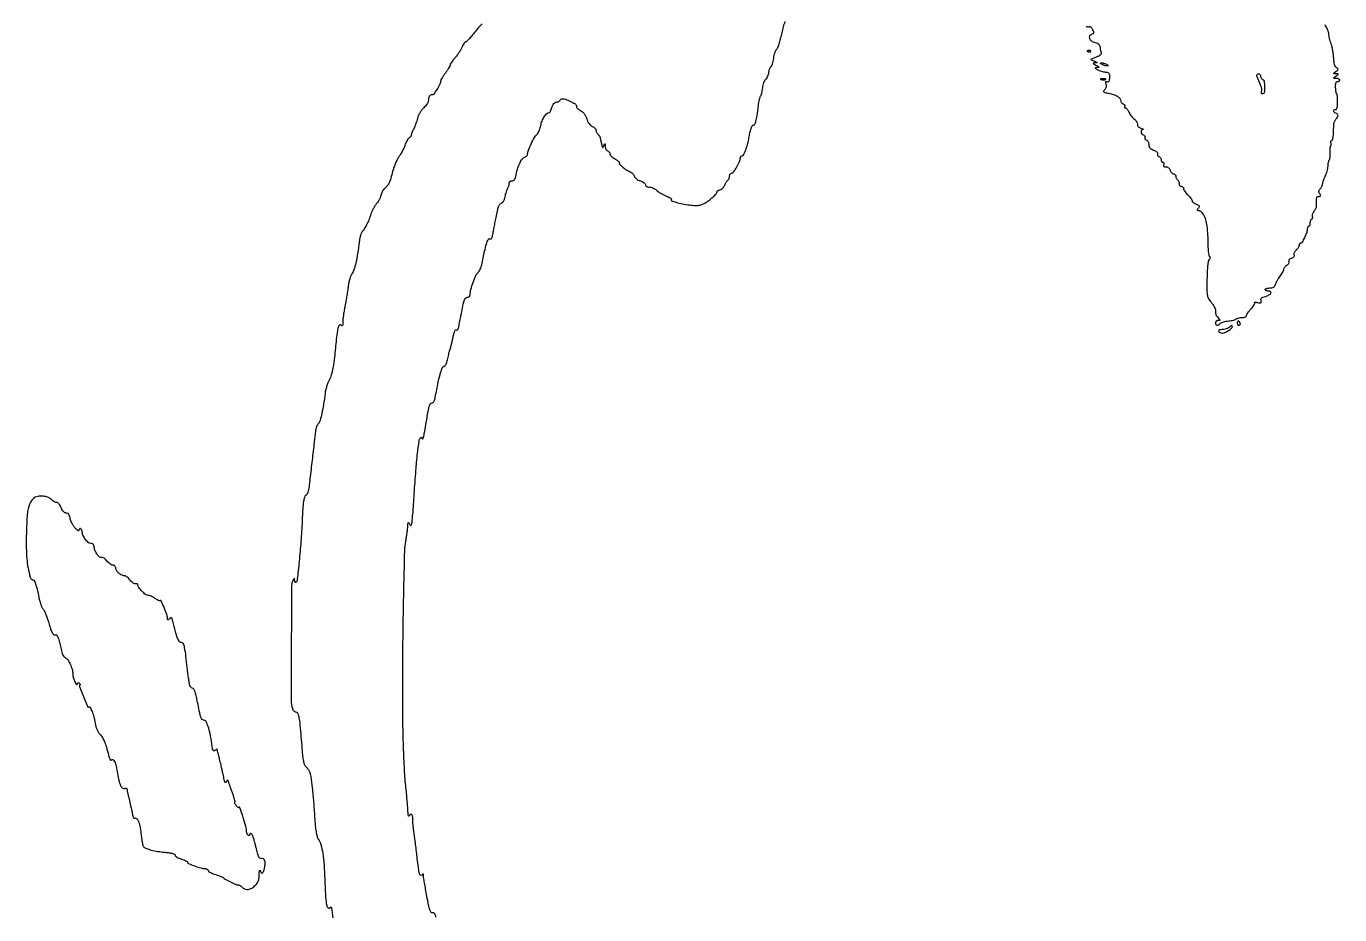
# Model space of a CAD drawing. Extents: x 489 to 2056, y 115 to 2226.
# Drawn here: x 489 to 1335, y 1081 to 1654 of the extents above; entities that cross this region are included whole.
import ezdxf

# ---------------------------------------------------------------- set-up
doc = ezdxf.new("R2010")
doc.units = 0

msp = doc.modelspace()

# ---------------------------------------------------------------- linework, layer by layer
for points in [[(782.737415, 1655.234587, 0.016945), (780.373925, 1652.733253, 0.015321), (778.101494, 1649.994138, -0.008479), (775.982821, 1647.368063, -0.013855), (774.089102, 1645.224228, -0.007484), (772.466648, 1643.538267, -0.349018), (772.023168, 1643.485681, 0.364275), (771.66245, 1643.432972, 0.030792), (771.037691, 1642.637001, 0.029606), (770.331515, 1641.471396, 0.017502), (769.622993, 1640.006558, -0.02656), (768.751117, 1638.284259, -0.015733), (767.541042, 1636.324623, -0.01572), (766.206725, 1634.440044, -0.025964), (764.951319, 1632.947887, 0.017674), (763.82133, 1631.649113, 0.021818), (762.86695, 1630.359331, 0.020856), (762.171077, 1629.228669, 0.128196), (762, 1628.572384, -0.115996), (761.837984, 1627.883413, -0.015499), (761.126922, 1626.559619, -0.017241), (760.165906, 1625.02128, -0.013717), (759.02782, 1623.428139, 0.009684), (757.887402, 1621.858656, 0.013036), (756.920546, 1620.392316, 0.010116), (756.177904, 1619.143884, 0.121891), (756.02782, 1618.609531, -0.106744), (755.48165, 1616.414927, -0.023252), (753.590944, 1612.97931, -0.016684), (751.444142, 1609.723613, -0.342772), (750.389171, 1609.404155, 0.230779), (749.498464, 1609.32628, 0.127501), (748.715782, 1608.529283, 0.082534), (748.17782, 1607.091383, 0.048366), (748, 1605.257412, -0.119991), (747.810289, 1604.478274, -0.032397), (747.149283, 1603.381656, -0.030854), (746.21238, 1602.196432, -0.027677), (745.103943, 1601.089199, 0.048453), (743.912968, 1599.796468, 0.027829), (742.729578, 1598.036577, 0.027581), (741.727806, 1596.117903, 0.040881), (741.0878, 1594.333191, -0.013401), (740.551074, 1592.530667, -0.009789), (739.862666, 1590.558133, -0.009903), (739.136143, 1588.713302, -0.021449), (738.490018, 1587.333191, 0.014802), (737.923901, 1586.16467, 0.016094), (737.444585, 1584.99649, 0.015743), (737.099303, 1583.974106, 0.072331), (737.006161, 1583.356989, -0.097541), (736.910369, 1582.884083, -0.066449), (736.633574, 1582.408432, -0.063685), (736.22613, 1582.002232, -0.072693), (735.746432, 1581.732939, 0.139307), (735.177802, 1581.306697, 0.028474), (734.467605, 1580.254645, 0.027957), (733.758141, 1578.895074, 0.02308), (733.153305, 1577.37595, -0.0243), (732.442978, 1575.604452, -0.012611), (731.395155, 1573.46356, -0.01251), (730.205679, 1571.313902, -0.018586), (729.049197, 1569.5, 0.033038), (727.897639, 1567.573237, 0.017662), (726.72236, 1565.059375, 0.017512), (725.699235, 1562.397759, 0.026072), (725.010178, 1560, -0.013876), (723.892124, 1555.718895, -0.039079), (722.799115, 1552.826688, -0.055799), (721.54974, 1550.793131, -0.072811), (719.973476, 1549.285875, 0.074949), (719.276419, 1548.613636, 0.036493), (718.596251, 1547.577625, 0.035158), (718.032686, 1546.373391, 0.042533), (717.685099, 1545.175497, -0.046451), (717.291845, 1543.858784, -0.023391), (716.568637, 1542.281193, -0.023006), (715.662318, 1540.707829, -0.031542), (714.697792, 1539.389622, 0.03276), (713.682648, 1537.99513, 0.018107), (712.621519, 1536.173827, 0.01799), (711.675673, 1534.242259, 0.027507), (711.011155, 1532.5, -0.017493), (709.747428, 1528.976464, -0.020287), (708.295057, 1525.723448, -0.0218), (706.810061, 1523.031312, -0.059503), (705.467737, 1521.32488, 0.104281), (704.935402, 1520.50807, 0.021644), (704.382787, 1518.876064, 0.021859), (703.897612, 1516.889165, 0.019096), (703.561787, 1514.775983, -0.009143), (702.520286, 1507.260266, -0.016991), (701.358396, 1501.217619, -0.019158), (700.130138, 1496.642001, -0.087188), (698.875018, 1494.198427, 0.066968), (698.157797, 1492.930233, 0.021908), (697.445785, 1490.899028, 0.021385), (696.844242, 1488.548878, 0.022591), (696.458556, 1486.198427, -0.007669), (696.101963, 1483.529123, -0.003861), (695.574418, 1480.171896, -0.003833), (694.9756, 1476.709377, -0.005677), (694.393043, 1473.684624, 0.009055), (693.858606, 1470.805088, 0.008017), (693.404708, 1467.788906, 0.008076), (693.083369, 1465.059237, 0.024223), (692.984687, 1463.184624, -0.013725), (692.934611, 1461.600716, -0.075264), (692.757323, 1460.766063, -0.371464), (692.46718, 1460.607588, -0.201304), (692.109687, 1460.856763, 0.334731), (691.12122, 1461.228822, 0.235786), (690.215699, 1460.386708, 0.053763), (689.443405, 1457.376331, 0.01144), (688.79062, 1452, -0.003572), (687.571271, 1440.440159, -0.015144), (686.583032, 1433.553273, -0.025294), (685.538412, 1428.955014, -0.055726), (684.186119, 1425.620713, 0.030743), (683.34031, 1423.801343, 0.017765), (682.539275, 1421.523633, 0.017709), (681.895473, 1419.172122, 0.028254), (681.532076, 1417.120713, -0.008877), (680.551512, 1409.98637, -0.015941), (679.457316, 1404.178627, -0.016209), (678.325454, 1399.755387, -0.109094), (677.245742, 1397.780201, 0.061181), (676.641947, 1396.888822, 0.027983), (676.071593, 1395.602034, 0.027202), (675.615329, 1394.162198, 0.033686), (675.356502, 1392.780201, 0.000721), (674.555853, 1385.930032, 0.000153), (673.180852, 1373.984855, 0.000121), (671.806017, 1361.983201, 0.001249), (671.251629, 1357.023438, -0.029341), (670.943505, 1355.200934, -0.032986), (670.431696, 1353.498864, -0.035492), (669.80092, 1352.119851, -0.11058), (669.131287, 1351.356697, 0.167018), (668.251535, 1350.096628, 0.034192), (667.676652, 1347.401614, 0.019787), (667.21911, 1342.941897, 0.003811), (666.772323, 1334.83326, -0.006511), (665.974447, 1321.649219, -0.007051), (664.849557, 1308.836337, -0.002483), (663.599607, 1297.159331, -0.171638), (662.75, 1295.407525, -0.213594), (662.465106, 1295.300809, -0.23477), (662.21138, 1295.447315, -0.104714), (662.033052, 1295.897322, -0.038209), (661.969591, 1296.583333, 0.00571), (661.935045, 1297.84917, 0.3929), (661.796, 1297.987646, 0.272331), (661.589682, 1297.875694, 0.003905), (660.848355, 1296.622153, 0.130666), (659.98117, 1293.444231, 0.000516), (659.774964, 1255.955151, 0.000825), (659.671671, 1219.300398, 0.077278), (660.479494, 1214.064609, 0.058134), (660.835348, 1213.275119, 0.061783), (661.35752, 1212.606479, 0.069259), (661.959032, 1212.152918, 0.127632), (662.548336, 1212, -0.314428), (663.848115, 1211.092952, -0.046644), (664.713432, 1207.827214, -0.0192), (665.526677, 1201.478454, -0.002052), (666.787104, 1186.668574, 0.009654), (667.200933, 1182.548465, 0.026099), (667.702674, 1179.653304, 0.0356), (668.304518, 1177.672376, 0.141436), (669.063086, 1176.668574, -0.045507), (669.719735, 1176.076651, -0.02603), (670.403047, 1175.255768, -0.02582), (671.009386, 1174.351196, -0.03866), (671.432814, 1173.5, -0.060787), (672.278851, 1170.356401, -0.006775), (673.227425, 1162.981949, -0.007999), (674.114539, 1153.99374, -0.005867), (674.821734, 1144, 0.00768), (675.223041, 1138.606673, 0.018575), (675.728331, 1134.642414, 0.024203), (676.348595, 1131.765085, 0.079958), (677.137454, 1130, -0.076301), (678.832956, 1126.279139, -0.030933), (680.016224, 1120.818991, -0.021645), (680.850197, 1113.147095, -0.007611), (681.401362, 1102.082869, 0.007171), (681.873293, 1092.438159, 0.038036), (682.606483, 1087.207651, 0.191646), (683.670197, 1085.632637, 0.427314), (684.93985, 1085.902676, -0.70462), (685.713823, 1085.737371, -0.010493), (686.449229, 1079.184213, -0.012219)], [(752.894676, 1079.733794, 0.037775), (752.304051, 1081.729742, 0.207586), (751.639903, 1082.411147, 0.191094), (750.657789, 1082.422176, -0.36271), (749.8508, 1082.698137, -0.056849), (749.091876, 1084.345026, -0.027676), (748.251847, 1087.466255, -0.005378), (747.110762, 1093.189034, -0.002416), (746.290237, 1097.667037, -0.003169), (745.586584, 1101.764904, -0.002326), (745.034926, 1105.203775, -0.029893), (744.911881, 1106.5, 0.022932), (744.854972, 1107.203409, 0.132465), (744.714438, 1107.545312, 0.460457), (744.534508, 1107.555108, 0.094939), (744.337719, 1107.25, -0.259631), (743.463178, 1106.543915, -0.36318), (742.635692, 1107.023828, -0.050995), (741.864535, 1110.087321, -0.008059), (741.067729, 1116.25, 0.001627), (740.554614, 1120.664372, 0.001271), (739.9696, 1125.455022, 0.001285), (739.402059, 1129.913082, 0.003137), (738.955043, 1133.192629, -0.005643), (738.589439, 1135.979175, -0.005383), (738.280544, 1138.8174, -0.005345), (738.061522, 1141.329957, -0.019068), (738, 1142.942629, 0.04881), (737.812462, 1144.859172, 0.181342), (737.184993, 1145.873771, 0.369932), (736.400133, 1145.834104, 0.107444), (735.662281, 1144.75, -0.422344), (735.455872, 1144.665629, -0.218591), (735.250664, 1144.895313, -0.046367), (735.075517, 1145.733078, -0.014902), (734.96932, 1147, 0.00386), (734.753046, 1150.509583, 0.003462), (734.475509, 1154.145298, 0.003053), (734.113933, 1158.187324, 0.001876), (733.641185, 1162.94332, -0.011675), (732.71045, 1174.629083, -0.005779), (732.047345, 1189.496003, -0.005045), (731.645392, 1207.024844, -0.003419), (731.525529, 1227, -0.002709), (731.70725, 1256.054573, -0.002278), (732.206772, 1286.831898, -0.000891), (732.861945, 1315.859021, -0.041408), (733.495227, 1321.748386, 0.007939), (733.964884, 1324.420108, 0.007024), (734.370638, 1327.216641, 0.007137), (734.690518, 1329.967453, 0.009229), (734.901292, 1332.5, -0.013476), (734.998848, 1333.562898, -0.252747), (735.185715, 1333.828224, -0.361002), (735.450687, 1333.765955, -0.0208), (735.961518, 1333.028025, 0.015971), (736.517525, 1332.208028, 0.240219), (736.815603, 1332.05605, 0.299976), (737.068133, 1332.222538, 0.022669), (737.371069, 1333.028025, 0.056608), (737.595163, 1334.126178, 0.001341), (738.043452, 1339.355107, 0.002936), (738.517044, 1345.495922, 0.001988), (738.987875, 1352.5, -0.003612), (740.035009, 1367.355615, -0.008772), (741.079024, 1378.295957, -0.005843), (742.108903, 1386.533966, -0.16295), (743.056096, 1388.45, -0.05823), (743.456142, 1388.768431, -0.247809), (743.751115, 1388.789151, -0.238434), (743.942616, 1388.555683, -0.054764), (744, 1388.033333, 0.394725), (744.297222, 1387.715501, 0.357147), (744.673354, 1387.983493, 0.02035), (745.43537, 1391.313093, 0.004635), (746.442971, 1397.011125, -0.002007), (747.944491, 1405.770454, -0.026132), (748.684927, 1408.990223, -0.088915), (749.415603, 1410.481272, -0.238838), (750.439597, 1411, 0.171156), (751.012469, 1411.202019, 0.072367), (751.57486, 1411.807813, 0.059743), (752.043221, 1412.697789, 0.046768), (752.336271, 1413.75, -0.005612), (754.123917, 1423.076271, -0.017705), (755.612381, 1429.265452, -0.019516), (756.941019, 1433.406851, -0.23256), (758.121434, 1434.538542, 0.136211), (758.834911, 1435.00404, 0.055776), (759.503801, 1435.960021, 0.047189), (760.060779, 1437.260064, 0.03463), (760.435727, 1438.784095, -0.009235), (760.745302, 1440.389716, -0.006958), (761.14259, 1442.142828, -0.007039), (761.562334, 1443.78088, -0.016095), (761.9356, 1445, 0.01736), (762.343236, 1446.343512, 0.004708), (762.89397, 1448.496305, 0.004758), (763.473051, 1450.952675, 0.004925), (763.9984, 1453.391677, -0.012629), (764.553772, 1455.789938, -0.038796), (765.094115, 1457.365552, -0.100117), (765.578627, 1458.062492, -0.477195), (765.994099, 1458.009549, 0.410227), (766.654546, 1457.848879, 0.186717), (767.255852, 1458.62099, 0.025428), (767.969053, 1461.514811, 0.001771), (769.529403, 1469.75, -0.006341), (770.532298, 1474.790735, -0.040416), (771.277212, 1477.28824, -0.097569), (772.077929, 1478.550843, -0.205601), (773.124058, 1479, 0.082114), (773.904692, 1479.129072, 0.115543), (774.501223, 1479.501229, 0.115179), (774.871677, 1480.100604, 0.081241), (775, 1480.885165, -0.066326), (775.419009, 1484.03, -0.019967), (776.870315, 1488.642444, -0.017653), (778.634991, 1493.059685, -0.110967), (780.068826, 1495, 0.071014), (780.782975, 1495.821435, 0.030703), (781.495269, 1497.0875, 0.02961), (782.099647, 1498.549987, 0.034615), (782.490779, 1500, -0.00419), (784.273328, 1508.675379, -0.020802), (785.517699, 1513.495814, -0.034301), (786.55604, 1516.231132, -0.39531), (787.529179, 1516.627177, 0.166896), (788.126132, 1516.605878, 0.142934), (788.65496, 1516.95161, 0.090626), (789.08609, 1517.692396, 0.03815), (789.394646, 1518.807065, 0.000738), (789.698133, 1520.365662, 0.000127), (790.267967, 1523.319358, 0.000139), (790.935004, 1526.786802, 0.000124), (791.625522, 1530.386495, -0.008576), (792.541455, 1534.760344, -0.032425), (793.336526, 1537.440241, -0.054551), (794.140715, 1539.054336, -0.188122), (795.069931, 1539.728538, 0.130881), (795.833941, 1540.161993, 0.065053), (796.525588, 1541.044881, 0.052794), (797.096263, 1542.292109, 0.03456), (797.494736, 1543.823634, -0.01693), (797.838294, 1545.36503, -0.013867), (798.306259, 1546.986972, -0.014096), (798.820376, 1548.455214, -0.03551), (799.298564, 1549.48159, 0.031938), (799.708906, 1550.346171, 0.029976), (800.015795, 1551.27428, 0.03133), (800.186445, 1552.130315, 0.083776), (800.165968, 1552.75, -0.160484), (800.222379, 1553.225595, -0.124096), (800.55387, 1553.632813, -0.096198), (801.123292, 1553.907044, -0.064341), (801.842664, 1554, 0.098757), (802.726487, 1554.176288, 0.112036), (803.430186, 1554.675373, 0.090144), (803.953956, 1555.527831, 0.04483), (804.307454, 1556.75, -0.023744), (805.466686, 1561.498703, -0.037631), (806.949545, 1565.412839, -0.044413), (808.58177, 1568.223453, -0.176839), (810.194403, 1569.340587, 0.077879), (810.884412, 1569.641489, 0.072237), (811.469606, 1570.145387, 0.075827), (811.864146, 1570.768692, 0.103606), (812, 1571.417279, -0.095327), (812.446465, 1573.737762, -0.015924), (814.271613, 1577.91416, -0.017288), (816.384811, 1581.988921, -0.070428), (818.077614, 1584.199046, 0.067832), (818.788153, 1585.11686, 0.028439), (819.492426, 1586.515527, 0.027493), (820.086248, 1588.1192, 0.032039), (820.465513, 1589.699046, -0.053681), (821.27362, 1592.521979, -0.045576), (822.698478, 1595.277981, -0.04721), (824.34448, 1597.387509, -0.206318), (825.765632, 1598, 0.226476), (826.189459, 1598.202352, 0.039291), (826.705682, 1598.954688, 0.035976), (827.214329, 1600.005212, 0.025217), (827.638713, 1601.25, -0.038779), (828.186107, 1602.723614, -0.072379), (828.879881, 1603.787886, -0.088114), (829.740817, 1604.47393, -0.0887), (830.783373, 1604.819551, 0.038942), (831.631923, 1605.010211, 0.053703), (832.348866, 1605.318553, 0.066403), (832.841205, 1605.689795, 0.200656), (833, 1606.069551, -0.300685), (833.446361, 1606.744684, -0.111755), (834.621004, 1606.958276, -0.068067), (836.341131, 1606.64768, -0.040598), (838.263569, 1605.844574, 0.002136), (839.229634, 1605.350684, 0.001664), (840.283673, 1604.821884, 0.001682), (841.269082, 1604.335742, 0.004091), (842, 1603.985588, -0.068287), (842.573577, 1603.613935, -0.058809), (843.059375, 1603.084046, -0.061408), (843.388865, 1602.483591, -0.095087), (843.5, 1601.904488, 0.143974), (843.681122, 1601.288519, 0.051795), (844.258244, 1600.568184, 0.046068), (845.093574, 1599.864932, 0.04021), (846.081257, 1599.289785, -0.070929), (847.247789, 1598.511155, -0.04914), (848.321601, 1597.340821, -0.044599), (849.243721, 1595.853793, -0.036807), (849.957295, 1594.129399, 0.036475), (850.64798, 1592.457174, 0.042011), (851.5478, 1590.984846, 0.046405), (852.569865, 1589.831907, 0.081486), (853.626037, 1589.124527, -0.042734), (854.534322, 1588.612956, -0.048322), (855.302648, 1587.97244, -0.054493), (855.8316, 1587.305366, -0.141316), (856, 1586.721439, 0.07476), (856.089683, 1586.124989, 0.038516), (856.367188, 1585.420985, 0.037205), (856.771601, 1584.725748, 0.046076), (857.25, 1584.15, -0.021326), (857.736569, 1583.620055, -0.022755), (858.165211, 1583.061563, -0.023084), (858.487617, 1582.550667, -0.090372), (858.610294, 1582.2, 0.013848), (858.69245, 1581.758481, 0.001332), (858.924759, 1580.69125, 0.001694), (859.209463, 1579.420377, 0.001337), (859.525932, 1578.046808, 0.00745), (860.006844, 1576.115298, 0.138142), (860.323758, 1575.578686, 0.485916), (860.651921, 1575.625551, 0.037874), (861.095353, 1576.546808, -0.004492), (861.588983, 1577.776001, -0.409505), (861.752198, 1577.845506, -0.296069), (861.874786, 1577.673918, -0.003464), (861.929715, 1576.218615, 0.059803), (862.068288, 1575.303358, 0.058274), (862.419979, 1574.438304, 0.063346), (862.920778, 1573.750119, 0.112669), (863.5, 1573.361626, -0.071342), (864.073448, 1573.041728, -0.063659), (864.559375, 1572.562517, -0.066843), (864.888222, 1572.003476, -0.099889), (865, 1571.449547, 0.153021), (865.19828, 1570.816833, 0.040083), (865.88125, 1569.985095, 0.036872), (866.851707, 1569.117548, 0.030557), (868, 1568.340929, -0.018053), (869.149055, 1567.604961, -0.025002), (870.11875, 1566.858937, -0.023293), (870.836262, 1566.18737, -0.195403), (871, 1565.784392, 0.181847), (871.427657, 1564.647407, 0.033338), (873.04402, 1563.033563, 0.034637), (875.146172, 1561.439739, 0.039337), (877.363633, 1560.225913, -0.044773), (878.486177, 1559.595511, -0.040945), (879.515203, 1558.758222, -0.043434), (880.309315, 1557.851191, -0.09441), (880.705371, 1557.018663, 0.114015), (881.140423, 1556.188744, 0.049209), (882.048519, 1555.321173, 0.044673), (883.253655, 1554.54027, 0.041747), (884.605452, 1553.965198, -0.035398), (885.904808, 1553.431787, -0.045681), (887.002852, 1552.75614, -0.052946), (887.766329, 1552.046742, -0.181016), (888, 1551.422448, 0.155903), (888.183027, 1550.849725, 0.109147), (888.689383, 1550.392245, 0.081609), (889.486033, 1550.097429, 0.047933), (890.5, 1550, -0.065915), (891.604059, 1549.853817, -0.039103), (892.85709, 1549.408535, -0.038464), (894.059134, 1548.757305, -0.053051), (895.013498, 1547.986502, 0.043106), (896.066856, 1547.100638, 0.018159), (897.618752, 1546.091038, 0.017807), (899.365221, 1545.125923, 0.02216), (901.054985, 1544.361323, -0.015771), (902.5604, 1543.703173, -0.028796), (903.735799, 1543.059119, -0.032657), (904.509942, 1542.501609, -0.442612), (904.524835, 1542.191501, 0.521977), (904.678914, 1541.328861, 0.031794), (907.571564, 1540.212455, 0.028664), (911.667162, 1539.177781, 0.020867), (916.314129, 1538.483002, 0.013152), (919.86258, 1538.197156, 0.042971), (922.214782, 1538.272006, 0.057673), (924.125492, 1538.725271, 0.041356), (926.12168, 1539.642705, 0.034698), (928.711609, 1541.350062, 0.025255), (931.345034, 1543.580361, 0.020225), (933.523648, 1545.795219, 0.186287), (934, 1547.029391, -0.202473), (934.134781, 1547.348583, -0.051996), (934.583963, 1547.702852, -0.044448), (935.226827, 1548.033518, -0.032626), (935.98796, 1548.2866, 0.087344), (936.818666, 1548.667604, 0.048727), (937.671124, 1549.38802, 0.046646), (938.415541, 1550.311312, 0.055558), (938.926276, 1551.306092, -0.025474), (939.368182, 1552.3111, -0.025604), (939.909336, 1553.264201, -0.026456), (940.465754, 1554.042794, -0.086171), (940.938317, 1554.461878, 0.10655), (941.345332, 1554.853301, 0.051186), (941.688131, 1555.495452, 0.047479), (941.921307, 1556.267886, 0.049612), (942, 1557.059017, -0.074394), (942.110959, 1557.800646, -0.088429), (942.433283, 1558.429836, -0.100649), (942.91251, 1558.850446, -0.130668), (943.475007, 1559, 0.252474), (944.671945, 1559.645541, 0.01747), (946.734175, 1563.03467, 0.023001), (948.521301, 1566.590633, 0.105314), (949, 1568.838147, -0.12278), (949.100026, 1569.239343, -0.064569), (949.399453, 1569.660868, -0.058215), (949.839806, 1570.037763, -0.056359), (950.359839, 1570.307842, 0.199509), (951.293258, 1571.195463, 0.014974), (952.641468, 1574.505895, 0.021412), (953.83946, 1578.195089, 0.032342), (954.531824, 1581.5, -0.01621), (955.144778, 1584.981674, -0.03238), (955.894081, 1587.674218, -0.038427), (956.703138, 1589.520661, -0.277029), (957.501885, 1590, 0.289799), (958.370888, 1590.54985, 0.049431), (959.061762, 1592.480006, 0.025471), (959.746048, 1595.962628, 0.004608), (960.626455, 1602.5, -0.012288), (960.925562, 1604.489465, -0.015014), (961.306436, 1606.332099, -0.01355), (961.711455, 1607.848768, -0.095344), (962.061503, 1608.524168, 0.090721), (962.406419, 1609.174992, 0.015734), (962.786006, 1610.520745, 0.01665), (963.133167, 1612.148262, 0.014227), (963.392499, 1613.882833, -0.026737), (963.697832, 1615.625834, -0.028961), (964.181878, 1617.279339, -0.03018), (964.75942, 1618.633896, -0.108979), (965.346081, 1619.358665, 0.093657), (965.941673, 1620.050463, 0.030161), (966.549721, 1621.266295, 0.028879), (967.077137, 1622.730727, 0.028653), (967.433916, 1624.25, -0.020928), (967.748014, 1625.686865, -0.031879), (968.150592, 1626.898438, -0.033043), (968.578506, 1627.782937, -0.26981), (968.951475, 1628, 0.304319), (969.32354, 1628.249565, 0.022229), (969.761578, 1629.469649, 0.025044), (970.174456, 1631.085515, 0.015853), (970.500421, 1633.00306, -0.020103), (970.85261, 1634.973392, -0.025498), (971.342216, 1636.755884, -0.024993), (971.8885, 1638.168418, -0.150941), (972.399842, 1638.75306, 0.168659), (972.971321, 1639.453912, 0.009099), (973.916317, 1642.19767, 0.013375), (974.911196, 1645.571616, 0.009293), (975.8613, 1649.430498, -0.009623), (976.819762, 1653.312268, -0.013237), (977.839752, 1656.758079, -0.009899)], [(1171.611121, 1653.695878, 0.049403), (1172.211183, 1653.427053, 0.049563), (1172.851673, 1653.281529, 0.054195), (1173.436118, 1653.272126, 0.115859), (1173.861692, 1653.414521, -0.266765), (1174.270809, 1653.427694, -0.075645), (1174.801349, 1653.032516, -0.0546), (1175.364894, 1652.321923, -0.033482), (1175.87273, 1651.379981, -0.020516), (1176.463136, 1649.929247, -0.146635), (1176.503776, 1649.181277, -0.220255), (1176.119803, 1648.697117, -0.052781), (1175.135133, 1648.325087, 0.200709), (1173.84563, 1647.340863, 0.237409), (1173.759872, 1645.825193, 0.14202), (1175.094657, 1644.213915, 0.086062), (1177.367089, 1643.185121, -0.037919), (1178.802061, 1642.694858, -0.081802), (1179.783066, 1642.068466, -0.103959), (1180.367077, 1641.271033, -0.093507), (1180.609243, 1640.274868, 0.019817), (1180.693202, 1639.361163, 0.014277), (1180.856167, 1638.350123, 0.014456), (1181.066785, 1637.396055, 0.030065), (1181.29643, 1636.669899, -0.171326), (1181.317235, 1635.900964, -0.123258), (1180.858989, 1635.166112, -0.071667), (1179.845994, 1634.435494, -0.024061), (1178.187187, 1633.667409), (1174.5, 1632.171017), (1177, 1631.148895, -0.00503), (1178.45417, 1630.537215, -0.187916), (1178.704136, 1630.290066, -0.511066), (1178.600071, 1630.110549, -0.012787), (1177.5, 1630.027951, 0.01748), (1176.375587, 1629.932906, 0.473154), (1176.234691, 1629.711937, 0.179999), (1176.497534, 1629.381826, 0.005716), (1178, 1628.5, -0.005763), (1179.506039, 1627.615886, -0.180831), (1179.769338, 1627.283976, -0.469275), (1179.627343, 1627.059834, -0.017579), (1178.5, 1626.954217, 0.037383), (1177.606563, 1626.834691, 0.531483), (1177.505036, 1626.584892, 0.130691), (1177.930534, 1626.211778, 0.007648), (1179.5, 1625.463885, 0.022224), (1180.806251, 1624.934629, 0.017938), (1182.250613, 1624.480476, 0.018297), (1183.616154, 1624.157599, 0.043685), (1184.651023, 1624.045104, -0.071194), (1185.75568, 1623.863304, -0.183759), (1186.379506, 1623.370368, -0.119381), (1186.674085, 1622.421333, -0.022922), (1186.705847, 1620.606281, -0.021045), (1186.592129, 1618.994136, -0.094444), (1186.313094, 1618.094751, -0.207458), (1185.8471, 1617.723651, -0.158767), (1185.189425, 1617.757552, 0.070215), (1184.552259, 1617.904194, 0.304502), (1184.229828, 1617.725884, 0.171309), (1184.162957, 1617.234114, 0.025795), (1184.418544, 1616.256644, -0.068962), (1184.580402, 1615.31161, -0.067946), (1184.480592, 1614.353168, -0.067914), (1184.127436, 1613.456162, -0.068786), (1183.548033, 1612.69089, 0.063579), (1182.881186, 1611.828843, 0.370209), (1182.97494, 1611.306816, 0.12246), (1183.780405, 1610.927365, 0.008517), (1186.264089, 1610.476649, -0.042599), (1189.293591, 1609.710731, -0.06089), (1191.782091, 1608.495088, -0.07673), (1193.440169, 1607.013635, -0.173829), (1194, 1605.452001, 0.11054), (1194.115949, 1604.933941, 0.066216), (1194.459243, 1604.401419, 0.061292), (1194.965625, 1603.935771, 0.063756), (1195.563382, 1603.614052, -0.069381), (1196.114498, 1603.309425, -0.099723), (1196.484691, 1602.894529, -0.123594), (1196.617935, 1602.437686, -0.148943), (1196.504365, 1602.007063, 0.08399), (1196.348022, 1601.622333, 0.162733), (1196.38218, 1601.295825, 0.18127), (1196.59943, 1601.078628, 0.107063), (1196.962422, 1601, -0.176694), (1197.460083, 1600.818465, -0.043463), (1198.085073, 1600.192188, -0.039144), (1198.719041, 1599.302753, -0.030561), (1199.266978, 1598.25, 0.03585), (1199.900877, 1597.062889, 0.022374), (1200.800507, 1595.767112, 0.022417), (1201.807215, 1594.563241, 0.037467), (1202.768552, 1593.659318, -0.044206), (1203.619642, 1592.837204, -0.046521), (1204.29682, 1591.891432, -0.051274), (1204.715848, 1590.967919, -0.123939), (1204.773013, 1590.225768, 0.133162), (1204.839868, 1589.524278, 0.102203), (1205.252785, 1588.870733, 0.081056), (1205.991663, 1588.318472, 0.050262), (1207, 1587.91613, -0.014909), (1207.888503, 1587.632465, -0.060008), (1208.398438, 1587.38063, -0.403708), (1208.43633, 1587.21492, -0.241705), (1208.25, 1587.09968, 0.211589), (1207.341558, 1586.607396, 0.188908), (1207.039435, 1585.571376, 0.145653), (1207.510125, 1584.389275, 0.134854), (1208.563382, 1583.614052, -0.069916), (1209.114122, 1583.308867, -0.100178), (1209.483409, 1582.892454, -0.123689), (1209.615276, 1582.433307, -0.147843), (1209.5, 1582, 0.147843), (1209.384724, 1581.566693, 0.123689), (1209.516591, 1581.107546, 0.100178), (1209.885878, 1580.691133, 0.069916), (1210.436618, 1580.385948, -0.117798), (1211.034851, 1579.975864, -0.065348), (1211.540757, 1579.244023, -0.059502), (1211.88356, 1578.320632, -0.059222), (1212, 1577.340992, 0.069638), (1212.170606, 1576.121975, 0.110143), (1212.672123, 1575.198484, 0.092122), (1213.593239, 1574.468479, 0.037771), (1215.061256, 1573.828802, -0.03494), (1216.280955, 1573.305513, -0.067635), (1217.149102, 1572.698495, -0.099878), (1217.606003, 1572.067135, -0.201084), (1217.624398, 1571.46358, 0.109908), (1217.544554, 1570.926087, 0.099888), (1217.694682, 1570.384857, 0.095055), (1218.052382, 1569.92324, 0.089137), (1218.563142, 1569.614144, -0.084309), (1219.112425, 1569.288887, -0.066108), (1219.577923, 1568.774891, -0.066197), (1219.892594, 1568.158021, -0.08508), (1220, 1567.531385, 0.070595), (1220.083046, 1566.946131, 0.086212), (1220.325178, 1566.449844, 0.100221), (1220.684851, 1566.118044, 0.137185), (1221.106989, 1566, -0.158089), (1221.480915, 1565.878743, -0.151946), (1221.719716, 1565.559375, -0.112257), (1221.77672, 1565.073899, -0.06502), (1221.638374, 1564.5, 0.088658), (1221.509995, 1563.830862, 0.20105), (1221.699478, 1563.362062, 0.152091), (1222.222928, 1563.084199, 0.046568), (1223.125004, 1563, -0.081715), (1223.984563, 1562.858577, -0.081647), (1224.753779, 1562.449206, -0.082114), (1225.348038, 1561.81759, -0.084021), (1225.70159, 1561.033119, 0.072603), (1226.039364, 1560.235831, 0.052414), (1226.6249, 1559.466257, 0.052578), (1227.354982, 1558.837979, 0.074688), (1228.122491, 1558.461123, -0.047008), (1228.814465, 1558.167518, -0.078847), (1229.315152, 1557.784841, -0.116041), (1229.552787, 1557.379064, -0.216363), (1229.50533, 1557.008623, 0.179046), (1229.416977, 1556.571053, 0.063574), (1229.597512, 1555.948105, 0.053084), (1229.991174, 1555.252718, 0.041075), (1230.554567, 1554.588291, -0.045385), (1231.113678, 1553.917293, -0.056685), (1231.495592, 1553.202541, -0.067564), (1231.656441, 1552.552479, -0.166826), (1231.549237, 1552.079667, 0.208907), (1231.49116, 1551.672508, 0.118724), (1231.736859, 1551.229674, 0.081462), (1232.265274, 1550.815025, 0.048901), (1233, 1550.5, -0.043802), (1233.739318, 1550.191874, -0.074256), (1234.279787, 1549.797259, -0.110769), (1234.54532, 1549.384129, -0.229978), (1234.507428, 1549.012019, 0.254186), (1234.479352, 1548.508881, 0.032774), (1235.022372, 1547.532619, 0.03177), (1235.878739, 1546.374354, 0.02131), (1236.992907, 1545.160939, -0.016911), (1238.144355, 1543.928854, -0.021494), (1239.116667, 1542.713563, -0.020108), (1239.830623, 1541.650905, -0.138724), (1240, 1541.052172, 0.1754), (1240.177971, 1540.560451, 0.05004), (1240.766303, 1539.982767, 0.043806), (1241.610157, 1539.419333, 0.034472), (1242.60869, 1538.958676, -0.022641), (1243.966229, 1538.370912, -0.153458), (1244.490879, 1537.873841, -0.243422), (1244.508327, 1537.297955, -0.061441), (1243.986246, 1536.483427, 0.019082), (1243.38132, 1535.695181, 0.185665), (1243.279411, 1535.294833, 0.325833), (1243.492833, 1535.064757, 0.048278), (1244.161948, 1535, -0.15334), (1244.828347, 1534.790708, -0.039969), (1245.705521, 1534.068933, -0.036785), (1246.62097, 1533.043623, -0.030447), (1247.441107, 1531.830411, -0.071193), (1248.614144, 1528.988152, -0.029592), (1249.400625, 1524.901006, -0.021082), (1249.904027, 1519.24565, -0.007764), (1250.153147, 1511.236371, 0.016308), (1250.252381, 1509.17826, 0.022749), (1250.484502, 1507.34991, 0.020244), (1250.79745, 1505.897707, 0.193483), (1251.166102, 1505.397344, -0.171368), (1251.439513, 1505.057702, -0.121224), (1251.487376, 1504.566188, -0.087168), (1251.290914, 1503.969542, -0.050225), (1250.867394, 1503.34022, 0.131062), (1250.316207, 1502.144968, 0.016581), (1249.921112, 1499.306149, 0.016015), (1249.639737, 1495.463887, 0.00744), (1249.508747, 1490.464235, 0.004352), (1249.489741, 1483.182317, 0.04363), (1249.772956, 1480.155572, 0.088457), (1250.545907, 1478.08296, 0.04348), (1252.187565, 1475.784988, -0.023825), (1253.262413, 1474.398877, -0.025729), (1254.171222, 1472.950903, -0.026413), (1254.815366, 1471.638385, -0.10086), (1254.997654, 1470.75, 0.01312), (1255.050183, 1468.845858, 0.069872), (1255.249692, 1467.826824, 0.080383), (1255.711271, 1466.968238, 0.02047), (1256.726247, 1465.75, -0.009105), (1257.664273, 1464.674771, -0.187099), (1257.800818, 1464.275117, -0.372118), (1257.588953, 1464.04914, -0.026289), (1256.654988, 1464, 0.08944), (1256.023125, 1463.886061, 0.095161), (1255.486153, 1463.559375, 0.099842), (1255.126897, 1463.072255, 0.109544), (1255, 1462.5, 0.124661), (1255.25567, 1461.490474, 0.254336), (1255.920879, 1461.057875, 0.158163), (1256.940301, 1461.302205, 0.052213), (1258.178571, 1462.25, -0.090972), (1258.952923, 1462.753117, -0.027131), (1260.28683, 1463.225705, -0.026229), (1261.871765, 1463.603159, -0.025619), (1263.5, 1463.816231, 0.019502), (1265.101018, 1464.005858, 0.022619), (1266.604062, 1464.313863, 0.022406), (1267.837344, 1464.68479, 0.1104), (1268.45, 1465.066231, -0.10103), (1269.004637, 1465.42598, -0.032508), (1269.943437, 1465.725705, -0.030912), (1271.058408, 1465.931174, -0.030117), (1272.2, 1466, 0.041385), (1273.287058, 1466.090129, 0.063541), (1274.190415, 1466.36202, 0.084959), (1274.795349, 1466.765987, 0.205003), (1275.004627, 1467.25, -0.126072), (1275.178948, 1467.920036, -0.021478), (1275.871831, 1469.054497, -0.022254), (1276.82395, 1470.344718, -0.018208), (1277.950312, 1471.637649, 0.022399), (1279.026923, 1472.89458, 0.03503), (1279.823076, 1474.074815, 0.038684), (1280.287664, 1475.046254, 0.286094), (1280.195685, 1475.528325, -0.402859), (1280.200054, 1475.745652, -0.183277), (1280.484304, 1475.87335, -0.054327), (1281.179683, 1475.839351, -0.019422), (1282.155136, 1475.645434, 0.018868), (1283.599103, 1475.356716, 0.166824), (1284.23043, 1475.465731, 0.285537), (1284.473691, 1475.897647, 0.053159), (1284.331832, 1476.839074, -0.106033), (1284.29082, 1477.760077, -0.156193), (1284.659481, 1478.474023, -0.099025), (1285.53468, 1479.056031, -0.027542), (1287.098348, 1479.599274, 0.049292), (1289.423263, 1480.521959, 0.142489), (1290.667245, 1481.702836, 0.400546), (1290.455143, 1482.594193, 0.144808), (1289.083333, 1483, -0.046036), (1288.285923, 1483.073574, -0.065972), (1287.611979, 1483.29375, -0.086035), (1287.157031, 1483.617971, -0.197505), (1287, 1484, -0.251476), (1287.206212, 1484.384074, -0.064263), (1287.861455, 1484.70625, -0.04984), (1288.809221, 1484.927195, -0.03237), (1289.932612, 1485, 0.042374), (1291.360272, 1485.12121, 0.096239), (1292.369182, 1485.502443, 0.110513), (1293.076543, 1486.192893, 0.0679), (1293.576499, 1487.25, -0.03873), (1294.011406, 1488.327584, -0.015006), (1294.770944, 1489.74804, -0.014751), (1295.689672, 1491.244709, -0.017684), (1296.643886, 1492.594391, 0.020038), (1297.545777, 1493.882891, 0.022292), (1298.307892, 1495.195479, 0.022337), (1298.852752, 1496.362494, 0.09835), (1299, 1497.103844, -0.110538), (1299.141211, 1497.734783, -0.050043), (1299.579292, 1498.465006, -0.046173), (1300.217639, 1499.174513, -0.046939), (1300.972059, 1499.750478, 0.059093), (1301.686742, 1500.324049, 0.067887), (1302.209545, 1501.024932, 0.078546), (1302.469672, 1501.740775, 0.14046), (1302.415502, 1502.359603, -0.138537), (1302.360544, 1502.961296, -0.130871), (1302.625648, 1503.517903, -0.09901), (1303.212194, 1503.981317, -0.053928), (1304.073323, 1504.308923, 0.052011), (1304.970091, 1504.646168, 0.108982), (1305.546189, 1505.112743, 0.142347), (1305.782999, 1505.688591, 0.118999), (1305.69732, 1506.346389, -0.130251), (1305.623055, 1507.035445, -0.062887), (1305.867785, 1507.895291, -0.056), (1306.370056, 1508.783244, -0.05219), (1307.067439, 1509.561032, 0.03454), (1307.806972, 1510.329549, 0.034714), (1308.43231, 1511.19132, 0.036895), (1308.867144, 1512.017316, 0.103066), (1309, 1512.654988, -0.069135), (1309.071422, 1513.169059, -0.0853), (1309.279968, 1513.604903, -0.099967), (1309.589636, 1513.89632, -0.139844), (1309.953083, 1514, 0.263809), (1310.967676, 1514.57536, 0.021647), (1312.471299, 1517.35556, 0.028582), (1313.752678, 1520.4261, 0.065847), (1314.26518, 1522.87026, -0.034848), (1314.384154, 1523.685849, -0.051075), (1314.609721, 1524.374389, -0.064398), (1314.899236, 1524.849512, -0.227537), (1315.212804, 1525, 0.224283), (1315.514184, 1525.142349, 0.075889), (1315.768761, 1525.570164, 0.05773), (1315.942419, 1526.197723, 0.038678), (1316, 1526.940983, -0.047606), (1316.075299, 1527.730041, -0.046638), (1316.298542, 1528.496311, -0.050526), (1316.626554, 1529.12997, -0.110089), (1317.016312, 1529.510081, 0.087572), (1317.362037, 1529.818403, 0.094491), (1317.570207, 1530.218843, 0.100111), (1317.609581, 1530.648309, 0.111824), (1317.474752, 1531.040853, -0.173914), (1317.366216, 1531.552098, -0.042519), (1317.557224, 1532.405538, -0.038503), (1317.958932, 1533.405081, -0.030243), (1318.538905, 1534.419032, 0.011597), (1319.154298, 1535.407509, 0.015698), (1319.660823, 1536.329732, 0.012641), (1320.033736, 1537.110496, 0.142164), (1320.080465, 1537.447277, -0.028682), (1320.057305, 1537.712158, -0.013267), (1320.056152, 1538.05795, -0.013092), (1320.074164, 1538.422423, -0.017744), (1320.110691, 1538.75, 0.035582), (1320.142824, 1539.175384, 0.007028), (1320.135329, 1539.940625, 0.007415), (1320.100772, 1540.83359, 0.006829), (1320.039125, 1541.75, -0.051095), (1320.059889, 1542.725805, -0.110707), (1320.311458, 1543.428272, -0.142335), (1320.78698, 1543.84839, -0.11066), (1321.463618, 1544, 0.059896), (1322.219333, 1544.090855, 0.262925), (1322.535047, 1544.387051, 0.173714), (1322.513247, 1544.919496, 0.026627), (1322.056197, 1545.894995, -0.048343), (1321.653196, 1546.86221, -0.111953), (1321.59444, 1547.64208, -0.121156), (1321.877098, 1548.331849, -0.062085), (1322.521013, 1549.01744, 0.059607), (1323.087058, 1549.614189, 0.043874), (1323.565548, 1550.390727, 0.044601), (1323.891931, 1551.218924, 0.071687), (1324, 1551.968807, -0.061475), (1324.109133, 1552.853076, -0.018094), (1324.48984, 1554.168231, -0.017873), (1325.029248, 1555.629141, -0.018327), (1325.667541, 1557.03539, 0.028204), (1326.314433, 1558.53876, 0.019741), (1326.878026, 1560.295308, 0.019983), (1327.285326, 1562.026731, 0.038678), (1327.446688, 1563.439028, -0.021691), (1327.547908, 1564.704443, -0.020752), (1327.759134, 1565.975369, -0.021211), (1328.0395, 1567.079793, -0.066774), (1328.353611, 1567.774994, 0.088072), (1328.64134, 1568.491145, 0.025045), (1328.828716, 1569.680486, 0.024396), (1328.908446, 1571.068, 0.023644), (1328.854161, 1572.471357, -0.018986), (1328.788973, 1573.829112, -0.024342), (1328.83733, 1575.079049, -0.02343), (1328.974268, 1576.093355, -0.152248), (1329.210795, 1576.544129, 0.123657), (1329.421204, 1576.895675, 0.059607), (1329.512785, 1577.416088, 0.053747), (1329.481553, 1578.013067, 0.051733), (1329.32411, 1578.597766, -0.061766), (1329.191055, 1579.13442, -0.108131), (1329.234635, 1579.588094, -0.150842), (1329.443251, 1579.886185, -0.166707), (1329.775127, 1580, 0.351352), (1330.373258, 1580.479502, 0.022599), (1330.787825, 1582.836724, 0.023207), (1331.05918, 1586.118615, 0.010921), (1331.119817, 1590.37422, -0.064268), (1331.219731, 1591.19754, -0.039566), (1331.534882, 1592.123006, -0.039119), (1331.999777, 1593.00411, -0.055481), (1332.552792, 1593.695649, 0.050963), (1333.611738, 1594.995659, 0.149886), (1333.931672, 1596.091052, 0.200914), (1333.548283, 1596.973302, 0.099805), (1332.5, 1597.638374, -0.087946), (1331.453231, 1598.268471, -0.195453), (1331.041184, 1599.084756, -0.283169), (1331.372969, 1599.737172, -0.137977), (1332.307273, 1600, 0.24831), (1332.891917, 1600.309424, 0.083169), (1333.30912, 1601.216025, 0.047803), (1333.570366, 1602.739753, 0.015997), (1333.665981, 1605, 0.011428), (1333.641886, 1606.917077, 0.018891), (1333.523499, 1608.531527, 0.013455), (1333.34775, 1609.798054, 0.36629), (1333.108708, 1610.000945, -0.337717), (1332.861959, 1610.189669, -0.019527), (1332.633608, 1611.176334, -0.023211), (1332.44901, 1612.467846, -0.014275), (1332.346128, 1614.000945, -0.019716), (1332.34793, 1615.863062, -0.065734), (1332.556366, 1617.065254, -0.123744), (1332.972594, 1617.745378, -0.196308), (1333.596128, 1618, 0.069515), (1334.132684, 1618.07496, 0.08554), (1334.587613, 1618.29375, 0.100039), (1334.891783, 1618.618662, 0.139144), (1335, 1619, 0.205493), (1334.835979, 1619.382239, 0.08318), (1334.356356, 1619.70625, 0.063459), (1333.647663, 1619.926564, 0.043691), (1332.80887, 1620, -0.007283), (1331.370902, 1620.020946, -0.3574), (1331.169498, 1620.19604, -0.27426), (1331.277643, 1620.477617, -0.005296), (1332.55887, 1621.468197, 0.004372), (1333.865163, 1622.474302, 0.230389), (1334, 1622.751399, 0.399339), (1333.834893, 1622.925157, 0.008667), (1332.55887, 1622.968197, -0.009034), (1331.28579, 1623.012071, -0.398914), (1331.117741, 1623.189185, -0.227525), (1331.254086, 1623.4733, -0.004448), (1332.55887, 1624.500735, 0.018097), (1333.631798, 1625.394097, 0.17408), (1333.909854, 1625.908476, 0.259377), (1333.739358, 1626.366003, 0.040816), (1332.931068, 1626.949095, -0.132073), (1332.228635, 1627.681049, -0.054165), (1331.695881, 1628.962628, -0.040535), (1331.323463, 1630.756322, -0.019526), (1331.124838, 1633.097282, 0.019605), (1330.930142, 1635.387642, 0.01332), (1330.537414, 1637.974872, 0.013437), (1330.023728, 1640.45597, 0.026083), (1329.458323, 1642.398923, -0.011887), (1328.910156, 1644.101035, -0.011957), (1328.444664, 1645.823959, -0.011842), (1328.110837, 1647.343319, -0.04616), (1328.014553, 1648.29966, 0.061963), (1327.894297, 1649.206411, 0.019779), (1327.497698, 1650.51077, 0.019399), (1326.936651, 1651.942317, 0.020487), (1326.275484, 1653.29966, -0.013249), (1325.600974, 1654.634957, -0.013357)]]:
    msp.add_lwpolyline(points, format="xyb")
for points in [[(1172.8125, 1637.316886, 0.051402), (1173.359369, 1637.160852, 0.05415), (1173.916927, 1637.123424, 0.060344), (1174.402231, 1637.202593, 0.126455), (1174.729167, 1637.395833, 0.296942), (1174.77538, 1637.614691, 0.208169), (1174.592839, 1637.799335, 0.077125), (1174.112848, 1637.910055, 0.028489), (1173.416667, 1637.921053, 0.018894), (1172.670344, 1637.862007, 0.168741), (1172.37858, 1637.720685, 0.470617), (1172.395823, 1637.538436, 0.054073)], [(1185, 1629, -0.007261), (1185.886021, 1628.408994, -0.246842), (1186, 1628.192188, -0.399741), (1185.866753, 1628.052153, -0.012417), (1185, 1628.030626, -0.050718), (1184.317242, 1628.10006, -0.027466), (1183.5, 1628.315379, -0.027073), (1182.684006, 1628.628749, -0.038252), (1182, 1629, -0.007261), (1181.113979, 1629.591006, -0.246842), (1181, 1629.807812, -0.399741), (1181.133247, 1629.947847, -0.012417), (1182, 1629.969374, -0.050718), (1182.682758, 1629.89994, -0.027466), (1183.5, 1629.684621, -0.027073), (1184.315994, 1629.371251, -0.038252)], [(1181.269032, 1619.307009, 0.037336), (1182.036634, 1619.167106, 0.029507), (1182.880008, 1619.127736, 0.030339), (1183.671085, 1619.185595, 0.06278), (1184.269032, 1619.344063, 0.31318), (1184.386009, 1619.52287, 0.333666), (1184.257153, 1619.684921, 0.052471), (1183.580113, 1619.787295, 0.014395), (1182.5, 1619.805051, 0.012823), (1181.431793, 1619.764444, 0.080377), (1180.900903, 1619.643467, 0.597527), (1180.883358, 1619.48334, 0.087174)], [(1284, 1621.468615, 0.074765), (1284.093426, 1620.847317, 0.064478), (1284.367188, 1620.246089, 0.066836), (1284.77208, 1619.755048, 0.095585), (1285.25, 1619.457281, -0.267882), (1286.310064, 1618.148322, -0.035963), (1286.624233, 1614.47638, -0.03683), (1286.408909, 1610.902079, -0.375547), (1285.377275, 1610, -0.119283), (1284.895084, 1610.116695, -0.168827), (1284.592922, 1610.433714, -0.133929), (1284.51188, 1610.933875, -0.065285), (1284.664261, 1611.567461, 0.079992), (1284.823071, 1612.324562, 0.038819), (1284.792857, 1613.315601, 0.037216), (1284.598913, 1614.366632, 0.04401), (1284.257388, 1615.317461, -0.006031), (1282.376704, 1619.520502, -0.046646), (1281.709315, 1621.565514, -0.171026), (1281.826508, 1622.566501, -0.28633), (1282.521439, 1623, -0.102683), (1283.085639, 1622.882897, -0.098731), (1283.565673, 1622.550156, -0.097045), (1283.887319, 1622.053132, -0.095509)], [(1269, 1462.559017, 0.062283), (1269.074545, 1461.962904, 0.080552), (1269.29375, 1461.457961, 0.097988), (1269.618621, 1461.120018, 0.153634), (1270, 1461, 0.092995), (1270.381732, 1461.071618, 0.096318), (1270.70625, 1461.276414, 0.099231), (1270.923444, 1461.581949, 0.105429), (1271, 1461.940983, 0.089642), (1270.926698, 1462.346558, 0.053229), (1270.70625, 1462.7871, 0.051032), (1270.382515, 1463.193797, 0.06081), (1270, 1463.5, 0.139169), (1269.620352, 1463.607943, 0.191142), (1269.29375, 1463.478525, 0.138808), (1269.073267, 1463.110654, 0.066118)], [(1264.314032, 1459.914032, -0.082375), (1263.36487, 1459.234954, -0.040626), (1261.980895, 1458.689493, -0.034685), (1260.254101, 1458.294484, -0.023607), (1258.25, 1458.076511, 0.142558), (1257.191633, 1457.696951, 0.389335), (1257.046458, 1456.983306, 0.178523), (1257.961334, 1456.250109, 0.080745), (1259.5, 1456, 0.116216), (1261.423567, 1456.453218, 0.041764), (1263.843487, 1457.924478, 0.041761), (1265.772164, 1459.593054, 0.41091), (1265.766667, 1460.566667, 0.234598), (1265.53724, 1460.643853, 0.071603), (1265.174955, 1460.539955, 0.054685), (1264.74638, 1460.287974, 0.036172)], [(494.91544, 1350.342535, 0.121762), (494.181378, 1349.937073, 0.031672), (493.244823, 1348.95267, 0.030277), (492.288592, 1347.659291, 0.026869), (491.453362, 1346.208537, 0.056596), (490.4781, 1343.582369, 0.031304), (489.865109, 1340.212175, 0.018672), (489.46869, 1335.266977, 0.004428), (489.189195, 1327, 0.008427), (489.113567, 1317.647486, 0.019432), (489.44827, 1310.625271, 0.024105), (490.255668, 1304.667002, 0.023356), (491.638562, 1298.75, 0.061685), (491.921064, 1298.080907, 0.065027), (492.354309, 1297.514062, 0.072575), (492.865853, 1297.13046, 0.125284), (493.378338, 1297, -0.296105), (494.266432, 1296.423517, -0.026837), (495.257968, 1293.8335, -0.022586), (496.340469, 1289.87274, -0.007569), (497.570653, 1284, 0.031245), (497.969704, 1282.461724, 0.019932), (498.614292, 1280.72901, 0.020019), (499.385372, 1279.074144, 0.03481), (500.171349, 1277.779607, -0.042488), (501.012703, 1276.344722, -0.015306), (501.967065, 1274.177401, -0.015054), (502.872782, 1271.727238, -0.017293), (503.584497, 1269.336904, 0.01657), (504.73577, 1265.449742, 0.04795), (505.871033, 1262.886299, 0.090917), (506.965111, 1261.571612, 0.322801), (507.997251, 1261.498301, -0.426261), (508.814827, 1261.287533, -0.037088), (509.828605, 1259.125577, -0.032541), (510.796153, 1255.989671, -0.020667), (511.529109, 1252.236964, 0.029239), (511.935637, 1250.329836, 0.048093), (512.523306, 1248.790041, 0.058846), (513.274325, 1247.639378, 0.096191), (514.174758, 1246.906472, -0.118364), (515.875508, 1245.393521, -0.044795), (517.462361, 1242.613048, -0.043637), (518.622472, 1239.352727, -0.060549), (519.035435, 1236.282119, 0.071012), (519.397618, 1233.956915, 0.032169), (520.487524, 1231.066788, 0.080545), (521.450139, 1229.615574, 0.672495), (521.964565, 1229.809017, -0.090647), (522.059353, 1230.258444, -0.163766), (522.302884, 1230.539884, -0.172035), (522.657225, 1230.608803, -0.101582), (523.066531, 1230.458881, -0.047097), (523.442768, 1230.174229, -0.078168), (523.690208, 1229.863794, -0.114078), (523.775195, 1229.57875, -0.215231), (523.692003, 1229.35867, 0.29359), (523.438162, 1228.192152, 0.00499), (525.899393, 1221.786688, 0.004674), (528.487479, 1215.421326, 0.429648), (529.335204, 1215.098681, -0.396005), (530.282178, 1214.799317, -0.03341), (531.484776, 1212.269188, -0.032642), (532.605783, 1208.789366, -0.024389), (533.39725, 1204.836619, 0.032773), (533.843483, 1202.787038, 0.030778), (534.560755, 1200.768545, 0.032294), (535.464597, 1198.978292, 0.053879), (536.471385, 1197.625377, -0.048951), (538.123393, 1195.450398, -0.039764), (539.455762, 1192.842169, -0.028246), (540.692273, 1189.305186, -0.009786), (542.084258, 1184.0782, 0.014929), (542.610912, 1182.179335, 0.061499), (543.099949, 1181.093739, 0.21011), (543.551328, 1180.777921, 0.313047), (543.977318, 1180.9633, -0.411896), (544.933143, 1181.19294, -0.152412), (545.946356, 1180.043861, -0.049557), (546.968997, 1176.969456, -0.015604), (547.889279, 1172.206883, 0.01662), (548.830866, 1167.386644, 0.056164), (549.894261, 1164.364689, 0.11491), (551.115073, 1162.853115, 0.26308), (552.515254, 1162.644227, -0.079047), (553.103738, 1162.768823, -0.130205), (553.59832, 1162.664401, -0.148577), (553.933703, 1162.344341, -0.114864), (554.076511, 1161.856989, 0.017784), (554.134326, 1161.229575, 0.009465), (554.248084, 1160.45799, 0.009409), (554.394266, 1159.673071, 0.014435), (554.553149, 1159, -0.009114), (555.089699, 1156.830527, -0.001351), (556.080585, 1152.430888, -0.001549), (557.052977, 1147.993477, -0.005864), (557.62001, 1145.209102, 0.039009), (557.849939, 1144.369008, 0.072454), (558.181642, 1143.746809, 0.118439), (558.554902, 1143.432051, 0.260239), (558.91601, 1143.448091, -0.339816), (560.153229, 1143.321989, -0.107866), (561.268607, 1141.688753, -0.051104), (562.214876, 1138.424494, -0.01709), (562.937995, 1133.501956, 0.009136), (563.33072, 1130.496847, 0.01299), (563.797566, 1127.844063, 0.008997), (564.279091, 1125.672096, 0.155889), (564.650977, 1125.059299, 0.08839), (566.518689, 1123.940411, 0.026674), (569.681177, 1122.927108, 0.023851), (573.66766, 1122.081384, 0.016404), (578.25, 1121.489063, -0.012501), (581.196457, 1121.131557, -0.032527), (583.284557, 1120.684804, -0.044697), (584.63066, 1120.170214, -0.286559), (585, 1119.578694, 0.215832), (585.255628, 1119.014088, 0.042284), (586.175, 1118.335284, 0.037969), (587.468147, 1117.669317, 0.02715), (589, 1117.118146, -0.018611), (590.532556, 1116.596094, -0.02773), (591.825, 1116.01741, -0.02647), (592.782696, 1115.457117, -0.252287), (593, 1115.053861, 0.303824), (593.565554, 1114.209049, 0.009988), (597.540868, 1112.662704, 0.017587), (601.531151, 1111.358799, 0.070281), (604.07115, 1111, -0.070262), (604.764317, 1110.90211, -0.063367), (605.430004, 1110.615033, -0.066808), (605.96889, 1110.190607, -0.101304), (606.288918, 1109.689475, 0.150392), (606.74963, 1109.101888, 0.028537), (607.923103, 1108.382043, 0.028165), (609.442041, 1107.672769, 0.022605), (611.145907, 1107.078957, -0.009574), (612.85007, 1106.5344, -0.012922), (614.36786, 1105.97299, -0.009961), (615.600675, 1105.4517, -0.122415), (616, 1105.139483, 0.104925), (617.118862, 1104.200674, 0.008602), (620.535655, 1102.457187, 0.008733), (624.007247, 1100.834849, 0.102008), (625.460668, 1100.515348, -0.101733), (626.03299, 1100.389863, -0.031828), (626.815061, 1099.980475, -0.030325), (627.651914, 1099.39992, -0.029287), (628.422724, 1098.716056, 0.119462), (630.128263, 1097.678673, 0.124482), (632.092258, 1097.558778, 0.093919), (634.309033, 1098.428819, 0.045005), (636.75, 1100.289249, 0.057854), (637.812135, 1101.514956, 0.064065), (638.522487, 1102.911688, 0.053386), (638.939749, 1104.647843, 0.025967), (639.116001, 1106.924314, -0.009844), (639.190518, 1108.577901, -0.033878), (639.332266, 1109.64183, -0.262923), (639.508846, 1109.845454, -0.439808), (639.689326, 1109.75, 0.085765), (640.339033, 1108.321003, 0.398776), (641.144263, 1108.145952, 0.177613), (641.960491, 1109.166954, 0.034362), (642.564565, 1111.49247, 0.034369), (642.897235, 1114.329308, 0.092578), (642.621886, 1116.332396, 0.188758), (641.801924, 1117.317101, 0.220921), (640.5989, 1117.399578, -0.185578), (639.858272, 1117.400002, -0.145553), (639.216985, 1117.894253, -0.073089), (638.638302, 1119.008045, -0.019763), (638.061045, 1120.916437, -0.000022), (637.580368, 1122.766712, -0.000013), (637.009949, 1124.963051, -0.000013), (636.442755, 1127.147444, -0.000023), (635.972825, 1128.957778, 0.032657), (635.148781, 1131.450903, 0.062483), (634.122464, 1133.28866, 0.301923), (633.427451, 1133.542545, 0.346606), (633, 1133, -0.101261), (632.922582, 1132.621649, -0.177706), (632.70625, 1132.391936, -0.167455), (632.381806, 1132.348919, -0.088621), (632, 1132.5, -0.10052), (631.617077, 1132.85956, -0.052283), (631.29468, 1133.433213, -0.048988), (631.076121, 1134.116348, -0.053455), (631.003167, 1134.809017, 0.068234), (630.574143, 1137.982281, 0.011027), (628.771623, 1143.963747, 0.004939), (626.682273, 1150.172233, 0.479935), (625.91228, 1150.445786, -0.229184), (625.520837, 1150.405329, -0.082644), (625.020028, 1150.687115, -0.060952), (624.489963, 1151.231995, -0.039638), (624.01499, 1151.971992, -0.018883), (623.635564, 1152.750225, -0.036148), (623.401543, 1153.404273, -0.051097), (623.323085, 1153.86343, -0.434017), (623.450781, 1154, 0.484346), (623.594046, 1154.181314, 0.007166), (623.212715, 1155.689063, 0.013084), (622.662583, 1157.544649, 0.007539), (621.908519, 1159.75, -0.000729), (621.083574, 1162.059422, -0.000865), (620.311308, 1164.24333, -0.000751), (619.665585, 1166.088329, -0.005546), (619.368759, 1166.971975, 0.023809), (619.073843, 1167.7541, 0.288664), (618.820761, 1167.927448, 0.24995), (618.525709, 1167.784426, 0.019002), (618.014913, 1167.02413, -0.057123), (617.557041, 1166.44345, -0.372789), (617.215111, 1166.417648, -0.166658), (616.923226, 1166.842314, -0.016815), (616.629384, 1168.052155, 0.00128), (615.839073, 1171.811698, 0.002744), (615.206004, 1174.707273, 0.002688), (614.533127, 1177.632248, 0.001179), (613.611809, 1181.5, -0.000086), (613.052264, 1183.826427, -0.000131), (612.56723, 1185.846906, -0.000045), (612.148965, 1187.591954, -0.003456), (612.083808, 1187.872445, 0.439343), (611.962212, 1187.942317, 0.044954), (611.618732, 1187.798628, 0.03379), (611.154418, 1187.511643, 0.017892), (610.618259, 1187.098146, -0.195628), (609.905127, 1186.872579, -0.270144), (609.36627, 1187.247369, -0.069388), (608.961149, 1188.571862, -0.008496), (608.533189, 1191.580664, 0.018131), (607.541117, 1197.70647, 0.034188), (606.22936, 1202.536972, 0.040702), (604.769536, 1205.851483, 0.297563), (603.316528, 1206.637977, -0.259673), (602.378306, 1207.063522, -0.072941), (601.591736, 1208.533821, -0.033319), (600.787991, 1211.339543, -0.006008), (599.706743, 1216.663509, 0.007129), (598.666686, 1221.726415, 0.028971), (597.813467, 1224.75283, 0.048869), (596.982459, 1226.562992, 0.199323), (596.038141, 1227.279775, -0.157812), (595.183516, 1227.82614, -0.081617), (594.540127, 1228.934213, -0.048004), (594.041879, 1230.753945, -0.014198), (593.629978, 1233.616266, 0.001669), (591.956532, 1247.748288, 0.01864), (591.062149, 1253.344507, 0.054359), (590.224057, 1256.012524, 0.383599), (589.086817, 1256.527555, -0.335917), (587.862952, 1256.961606, -0.050219), (586.574314, 1259.427945, -0.031107), (585.172719, 1263.672594, -0.009155), (583.552634, 1270.338251, 0.019002), (583.157836, 1271.833664, 0.154699), (582.761487, 1272.409192, 0.282865), (582.243895, 1272.466057, 0.062788), (581.458799, 1271.965806, -0.023729), (580.681724, 1271.380842, -0.232419), (580.286766, 1271.324742, -0.287889), (580.056392, 1271.601298, -0.033494), (580, 1272.442174, 0.088542), (579.594364, 1274.714869, 0.013075), (577.859388, 1279.06633, 0.00753), (575.902824, 1283.440515, 0.520779), (575.226643, 1283.559976, -0.279332), (574.877325, 1283.474263, -0.029613), (574.060013, 1283.785047, -0.029747), (573.055218, 1284.310777, -0.019314), (571.958508, 1285.029545, 0.025071), (570.778375, 1285.783717, 0.0246), (569.521332, 1286.421179, 0.025371), (568.365981, 1286.868499, 0.079836), (567.547664, 1287, -0.168312), (565.932257, 1287.559639, -0.033439), (563.627609, 1289.63814, -0.03396), (561.614478, 1292.017562, -0.153279), (561.031601, 1293.718615, 0.127472), (560.910514, 1294.140499, 0.146894), (560.604024, 1294.42375, 0.125352), (560.149801, 1294.51815, 0.080653), (559.620396, 1294.407827, -0.177625), (558.931558, 1294.397614, -0.057271), (557.997972, 1294.849941, -0.048298), (556.982397, 1295.641576, -0.036237), (556.026344, 1296.689212, 0.022634), (555.093747, 1297.76866, 0.027469), (554.12283, 1298.687911, 0.027851), (553.240356, 1299.355239, 0.138831), (552.655948, 1299.546231, -0.095655), (550.792316, 1299.98397, -0.064267), (548.921985, 1301.130138, -0.06603), (547.461442, 1302.664423, -0.122569), (546.819838, 1304.247807, 0.064243), (546.574162, 1305.137653, 0.080782), (546.121328, 1305.861698, 0.092561), (545.52043, 1306.333945, 0.120957), (544.844052, 1306.5, -0.116448), (544.061084, 1306.684856, -0.039142), (543.048605, 1307.294446, -0.03645), (541.994862, 1308.169564, -0.034404), (541.057264, 1309.204498, 0.036647), (540.144903, 1310.202549, 0.047243), (539.165991, 1310.966287, 0.055181), (538.264783, 1311.41041, 0.180429), (537.611131, 1311.404271, -0.269441), (536.337217, 1311.609821, -0.066024), (534.827302, 1313.22223, -0.0572), (533.525792, 1315.568518, -0.063054), (532.842702, 1318.073336, 0.054811), (532.573035, 1319.130282, 0.097931), (532.102531, 1319.889897, 0.113292), (531.432838, 1320.343524, 0.092159), (530.579077, 1320.50414, -0.188996), (528.964968, 1321.140877, -0.050922), (527.116597, 1323.249535, -0.050654), (525.626455, 1325.871936, -0.093716), (525.073088, 1328.25, 0.120902), (524.760373, 1329.327846, 0.171769), (524.008717, 1329.970738, 0.297882), (523.318467, 1329.822403, 0.197533), (523, 1329.047749, -0.625471), (522.267985, 1328.691505, -0.063529), (520.467156, 1330.515694, -0.03641), (518.433298, 1333.624901, -0.080435), (517.474289, 1336.285358, 0.026265), (517.046541, 1338.048834, 0.078951), (516.511539, 1339.161889, 0.122154), (515.812225, 1339.777788, 0.120315), (514.902129, 1340, -0.128918), (514.007703, 1340.234513, -0.075219), (513.12846, 1340.921132, -0.057975), (512.295728, 1342.035336, -0.032567), (511.543267, 1343.550691, 0.031857), (510.881167, 1344.888831, 0.045442), (510.117917, 1345.971659, 0.054465), (509.370089, 1346.678413, 0.222063), (508.774327, 1346.80621, -0.142398), (508.128288, 1346.843183, -0.041147), (507.207222, 1347.257061, -0.037771), (506.198175, 1347.918249, -0.032469), (505.244481, 1348.755519, 0.091809), (503.347852, 1350.059467, 0.066782), (500.885974, 1350.782932, 0.058886), (498.015658, 1350.882909, 0.044905)]]:
    msp.add_lwpolyline(points, format="xyb", close=True)

doc.saveas('drawing.dxf')
